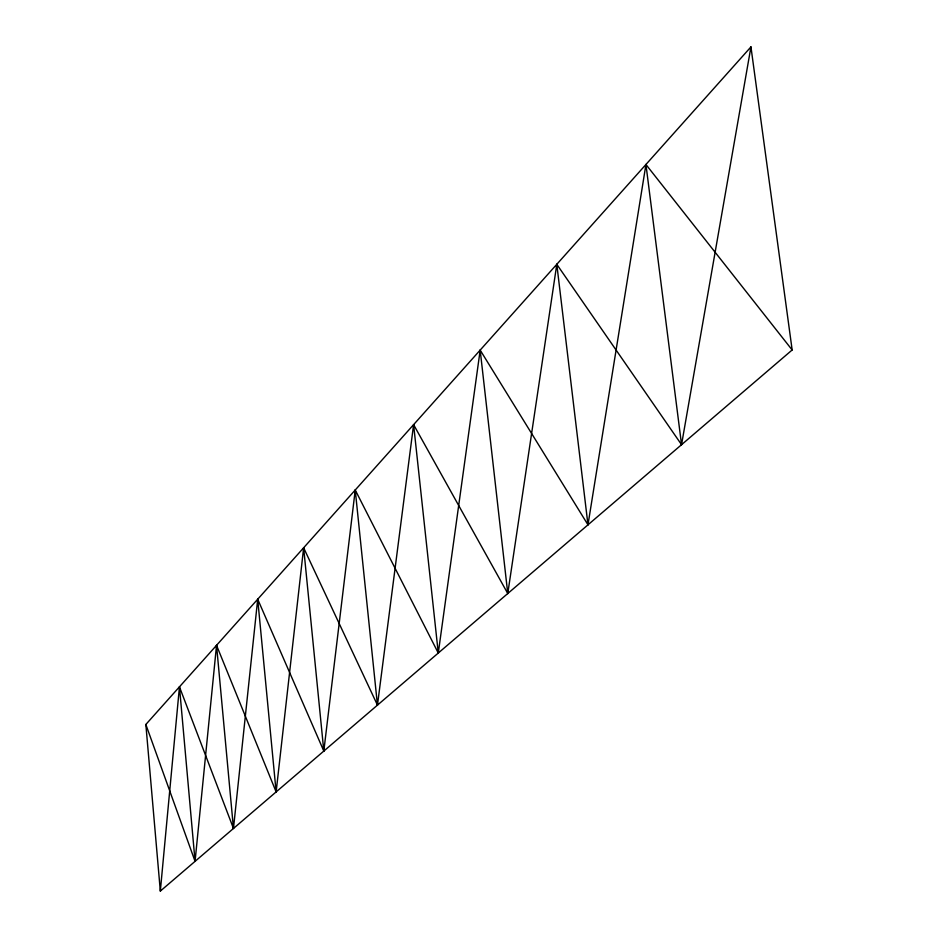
<?xml version="1.0" encoding="UTF-8"?>
<svg xmlns="http://www.w3.org/2000/svg" width="938" height="938" viewBox="0 0 938 938"><rect width="100%" height="100%" fill="white"/><g stroke="black" fill="none" stroke-linecap="round" stroke-linejoin="round"><path stroke-width="1.41" d="M160.328 891.1L179.451 686.851L233.468 828.465L257.704 599.218L323.821 751.08L355.232 490.011L438.281 653.047L480.174 350.109L587.974 524.834L645.942 164.49L792.153 349.968L160.328 891.1L145.847 724.476L750.951 46.9L792.153 349.968M145.847 724.476L195.069 861.354L216.537 645.309L276.135 791.918L303.642 547.78L377.463 705.13L413.599 424.644L507.775 593.531L556.797 264.317L681.551 444.694L750.951 46.9M645.942 164.49L681.551 444.694M556.797 264.317L587.974 524.834M480.174 350.109L507.775 593.531M413.599 424.644L438.281 653.047M355.232 490.011L377.463 705.13M303.642 547.78L323.821 751.08M257.704 599.218L276.135 791.918M216.537 645.309L233.468 828.465M179.451 686.851L195.069 861.354"/></g></svg>
